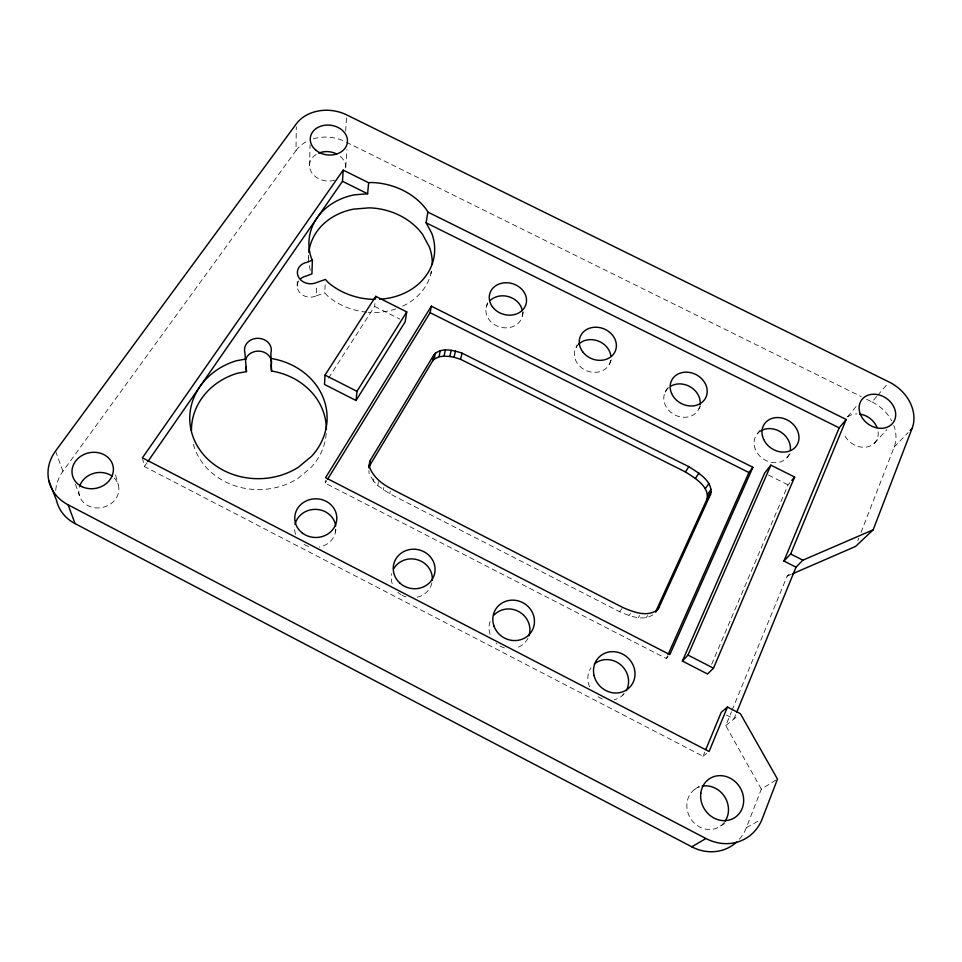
<?xml version="1.0" encoding="UTF-8"?>
<svg xmlns="http://www.w3.org/2000/svg" width="962" height="962" viewBox="0 0 962 962"><rect width="100%" height="100%" fill="white"/><g stroke="black" fill="none" stroke-linecap="round" stroke-linejoin="round"><path stroke-width="0.72" stroke-dasharray="4.81 3.61" d="M55.736 490.355A43.218 37.758 -13.4 0 1 62.903 471.32L296.007 150.541L296.284 126.828M297.186 286.159L297.294 279.389M309.536 165.5L310.077 144.997M308.525 257.912L308.61 255.146M298.845 280.82A12.686 10.738 5.1 0 0 300.986 293.855A12.686 10.738 5.1 0 0 316.354 295.815L316.763 285.389M366.666 312.145A62.085 52.08 8.7 0 1 327.561 295.947L324.759 292.857L325.276 282.419M345.671 131.193L346.512 117.857M345.755 166.991L346.909 149.531M668.085 656.589L666.329 658.561L325.192 483.14L325.372 480.411M335.497 532.058L335.762 529.148M328.535 378.15L374.591 306.397L374.927 303.523M652.97 614.718C642.953 621.62 629.641 615.957 619.66 611.724L389.766 493.795L377.801 485.678L373.424 481.036L374.014 476.996M377.801 485.678L378.415 481.661M383.429 489.971L383.862 487.313M389.766 493.795L390.235 491.149M430.868 273.881L431.361 271.188M486.243 307.347L488.107 300.144M522.27 316.137L523.581 311.868M739.405 839.225A44.829 40.404 58.4 0 0 746.368 827.693L761.339 789.129L777.488 779.088M857.767 540.824L858.85 538.035M861.026 532.443L894.131 447.186A37.758 30.904 35.4 0 0 893.83 425.529M576.046 347.583L577.128 344.841M735.665 714.802L733.97 718.939L726.322 714.994M761.339 789.129L725.781 725.625L731.457 711.784M732.022 710.401L787.132 576.154L791.077 572.149M142.412 457.828L144.384 466.522L703.03 756.264L704.725 752.152M711.652 664.321L788.058 484.896L789.934 482.647M666.329 658.561L667.544 655.831M609.379 364.225L611.796 358.85M665.211 392.099L668.758 385.618M698.881 408.91L700.432 406.373M325.192 483.14L326.755 480.591M144.384 466.522L146.945 462.866M619.66 611.724L621.933 608.501M757.551 433.549L759.944 430.254M629.004 615.608L630.567 613.479M638.107 617.664L639.706 615.548M646.067 617.688L647.691 615.572M787.048 457.599L790.451 453.342M847.534 416.738L857.623 404.749M866.642 399.278L872.029 401.936L876.779 396.404M877.729 395.298L888.166 383.129M622.246 695.67L624.061 693.578M874.374 443.205L886.964 429.497M894.131 447.186L908.128 432.527M725.781 725.625L738.239 715.451M703.03 756.264L709.09 751.49M694.961 789.213L700.793 784.992M720.538 826.009L726.791 822.282M746.368 827.693L761.002 819.516M787.132 576.154L791.245 574.374M316.354 295.815L324.759 292.857M346.356 142.22L861.267 396.621M768.518 475.108L788.058 484.896M374.591 306.397L399.867 319.095M373.424 481.036L369.059 473.316L368.915 470.574M55.556 451.046L62.903 471.32M75.469 484.199L79.377 495.394M115.548 474.963L118.302 484.848M296.007 150.541A36.328 29.341 7.3 0 1 309.139 140.332M313.335 138.805A36.328 29.341 7.3 0 1 345.009 141.558M114.165 477.934A20.166 17.617 -13.4 0 1 103.595 507.178A20.166 17.617 -13.4 0 1 79.329 487.313M724.35 822.294A22.415 20.202 58.4 0 1 691.221 819.432A22.415 20.202 58.4 0 1 699.639 786.832M878.114 431.794A18.879 15.452 35.4 0 1 864.67 447.234A18.879 15.452 35.4 0 1 843.818 433.525M847.642 416.943A18.879 15.452 35.4 0 1 857.01 413.9M334.704 180.183A18.158 14.67 7.3 0 1 311.796 172.739A18.158 14.67 7.3 0 1 317.292 153.8M340.38 156.421A18.158 14.67 7.3 0 1 345.514 169.54M872.029 401.936A37.758 30.904 35.4 0 1 891.666 420.719M326.214 433.537A67.46 59.776 -1.2 0 1 311.087 467.448L298.112 478.282A67.46 59.776 -1.2 0 1 192.833 442.159M431.469 271.236A62.085 52.08 8.7 0 1 401.178 306.854M395.839 308.922A62.085 52.08 8.7 0 1 368.169 312.277M310.413 270.31A62.085 52.08 8.7 0 1 308.934 263.432M308.766 262.049A62.085 52.08 8.7 0 1 308.586 255.183M624.061 693.842A21.104 19.601 44.4 0 1 614.213 699.759M602.32 698.917A21.104 19.601 44.4 0 1 595.262 694.636M589.61 686.856A21.104 19.601 44.4 0 1 590.969 667.832M527.934 638.251A20.731 19.625 30.2 0 1 516.257 647.919M504.328 647.859A20.731 19.625 30.2 0 1 496.043 643.241M490.103 634.379A20.731 19.625 30.2 0 1 490.56 620.37M431.89 582.9A20.587 19.42 11.6 0 1 415.404 597.594M406.036 596.909A20.587 19.42 11.6 0 1 402.272 595.382M401.094 594.732A20.587 19.42 11.6 0 1 397.859 592.339M392.171 583.645A20.587 19.42 11.6 0 1 391.787 573.544M335.846 529.581A20.659 19.048 -0.3 0 1 319.252 547.089M308.525 546.428A20.659 19.048 -0.3 0 1 301.515 542.664M295.611 534.379A20.659 19.048 -0.3 0 1 294.637 526.984M789.285 454.04A19.06 16.077 33.6 0 1 761.579 457.732A19.06 16.077 33.6 0 1 760.822 430.856M699.819 406.265A18.819 16.041 28.2 0 1 672.185 413.359A18.819 16.041 28.2 0 1 670.995 386.063M610.738 360.281A18.651 15.945 22.2 0 1 585.149 370.081A18.651 15.945 22.2 0 1 578.583 344.24M522.522 312.001A18.555 15.789 16.4 0 1 500.757 327.248A18.555 15.789 16.4 0 1 487.782 303.523"/><path stroke-width="1.44" d="M48.846 480.76L56.481 500.276A43.218 37.758 -13.4 0 0 75.096 523.629L691.774 846.813L705.928 838.515A46.368 41.606 57.3 0 0 762.229 818.83L777.488 779.088L740.379 713.708L727.44 707.046L709.09 751.49L142.412 457.828L343.193 170.118L368.638 182.732L367.616 193.771L354.485 194.841A63.119 52.657 8.8 0 0 311.267 257.96L312.385 260.197L311.928 273.869L306.493 275.962A12.686 10.738 5.1 0 0 300.841 278.631M325.012 375.084L324.495 384.451L356.048 400.493L405.182 321.777L406.734 311.892L375.745 296.344L325.012 375.084L356.986 391.33L356.048 400.493M147.787 461.64L342.484 181.301L343.193 170.118M375.42 299.218L375.745 296.344M368.975 466.462L370.466 460.016L433.898 354.81C441.029 347.041 453.258 350.192 462.037 353.15L688.84 466.678C698.039 472.631 713.359 481.253 710.617 494.191L658.934 607.599L655.843 611.856M368.783 467.833L370.466 460.016M379.689 299.254A63.119 52.657 8.8 0 0 431.734 233.225L426.094 222.799L427.849 212.085L426.623 209.836A63.913 53.114 9 0 0 371.476 182.503L368.638 182.732M327.537 479.329L430.134 312.698L431.349 306.181L752.909 467.291L669.853 654.617L325.553 477.681L431.349 306.181M369.721 465.524L432.647 360.954L433.898 354.81M432.647 360.954L434.163 359.175L435.425 353.018M434.163 359.175L438.997 356.77L440.295 350.601M438.997 356.77L444.023 356.168L445.37 350M444.023 356.168L449.819 356.469L451.214 350.312M658.934 607.599L655.591 611.868L706.986 499.242C709.728 486.411 694.54 477.837 685.413 471.933L460.557 359.283L454.028 357.251L455.447 351.106M460.557 359.283L462.037 353.15M792.604 573.773L855.603 546.416L873.171 529.822L912.132 428.33A38.877 31.518 35.1 0 0 889.116 382.022L346.705 114.899A37.374 29.87 7.5 0 0 296.32 123.857L55.556 451.046A44.661 38.781 -12.6 0 0 68.049 504.773L75.096 523.629M736.796 712.036L796.019 567.147L802.897 560.173L873.171 529.822M705.867 749.41L721.223 712.361L727.44 707.046M796.019 567.147L783.946 561.038L839.165 427.849L846.211 419.48L427.849 212.085M783.946 561.038L790.656 553.992L846.211 419.48M713.503 668.181L794.636 477.044L770.875 465.151L764.61 473.148L682.395 661.062L707.539 673.989L713.503 668.181L687.998 655.086L682.395 661.062M687.998 655.086L770.875 465.151M668.145 654.461L748.917 472.546L752.909 467.291M356.986 391.33L406.734 311.892M685.413 471.933L688.84 466.678M695.478 478.282L698.989 473.076M705.266 488.684L708.886 483.561M707.515 494.408L711.146 489.321M707.587 496.969L711.231 491.907M706.986 499.242L710.617 494.191M791.81 480.411L794.636 477.044M910.136 430.423L912.132 428.33M657.515 609.728C647.282 617.676 633.152 611.964 622.691 607.431L390.704 488.504C381.926 483.802 373.677 477.344 369.805 467.869L369.528 462.349M312.385 260.197L306.854 262.313A12.903 10.859 5.4 0 0 298.424 276.84A12.903 10.859 5.4 0 0 316.883 282.419L325.433 279.437L328.282 282.575A63.119 52.657 8.8 0 0 374.134 299.374M326.371 429.28A67.46 59.776 -1.2 0 0 271.512 371.019L270.863 352.946A13.42 11.568 1 0 0 257.972 338.311A13.42 11.568 1 0 0 244.913 352.705L246.488 371.609L237.325 373.268A67.46 59.776 -1.2 0 0 191.462 430.76M245.803 359.054L236.484 360.726A68.675 60.606 -0.9 0 0 197.294 445.887A68.675 60.606 -0.9 0 0 298.34 467.267L311.556 456.301A68.675 60.606 -0.9 0 0 271.272 358.501M449.819 356.469L454.028 357.251M342.484 181.301L367.616 193.771M426.094 222.799L839.165 427.849M430.134 312.698L748.917 472.546M790.656 553.992L802.897 560.173M68.049 504.773L705.928 838.515M245.779 366.594L246.488 371.609M271.512 371.019L271.104 365.536A13.191 11.424 0.7 0 0 261.856 351.527A13.191 11.424 0.7 0 0 245.671 359.427M736.579 842.111A44.829 40.404 58.4 0 1 691.774 846.813M79.666 486.183A20.166 17.617 -13.4 0 1 112.362 476.382M702.2 786.158A22.415 20.202 58.4 0 1 724.494 796.5A22.415 20.202 58.4 0 1 725.12 821.211M859.679 414.069A18.879 15.452 35.4 0 1 876.995 427.465M318.614 153.174A18.158 14.67 7.3 0 1 336.64 153.956M308.802 252.441A62.085 52.08 8.7 0 1 353.367 209.163L369.059 207.852A62.085 52.08 8.7 0 1 422.643 234.5L429.365 246.993A62.085 52.08 8.7 0 1 432.239 264.478M594.348 664.02A21.104 19.601 44.4 0 1 620.598 664.718A21.104 19.601 44.4 0 1 626.262 690.68M494.071 615.043A20.731 19.625 30.2 0 1 519.552 612.024A20.731 19.625 30.2 0 1 528.92 635.882M393.662 568.819A20.587 19.42 11.6 0 1 417.592 559.8A20.587 19.42 11.6 0 1 432.287 580.399M295.021 524.506A20.659 19.048 -0.3 0 1 315.993 509.367A20.659 19.048 -0.3 0 1 335.702 525.865M760.822 430.856A19.06 16.077 33.6 0 1 780.891 432.094A19.06 16.077 33.6 0 1 790.355 449.915M670.995 386.063A18.819 16.041 28.2 0 1 691.137 387.373A18.819 16.041 28.2 0 1 700.096 404.87M578.583 344.24A18.651 15.945 22.2 0 1 597.955 340.933A18.651 15.945 22.2 0 1 610.858 356.06M490.44 300.264A18.555 15.789 16.4 0 1 509.271 296.861A18.555 15.789 16.4 0 1 522.33 310.618M315.813 150.132A18.687 14.935 7.5 0 0 346.897 144.649A18.687 14.935 7.5 0 0 323.869 125.385A18.687 14.935 7.5 0 0 315.813 150.132M82.035 486.688A20.839 18.098 -12.6 0 0 113.408 469.733A20.839 18.098 -12.6 0 0 82.648 455.134A20.839 18.098 -12.6 0 0 82.035 486.688M700.769 793.373A23.184 20.803 57.3 0 0 730.699 819.6A23.184 20.803 57.3 0 0 734.992 781.493A23.184 20.803 57.3 0 0 700.769 793.373M860.425 414.43A19.444 15.753 35.1 0 0 891.81 424.218A19.444 15.753 35.1 0 0 879.977 395.178A19.444 15.753 35.1 0 0 860.425 414.43M301.96 532.72A21.032 19.336 0.2 0 0 336.423 521.873A21.032 19.336 0.2 0 0 308.958 499.855A21.032 19.336 0.2 0 0 301.96 532.72M400.108 583.285A20.972 19.721 11.9 0 0 434.608 573.605A20.972 19.721 11.9 0 0 407.744 549.999A20.972 19.721 11.9 0 0 400.108 583.285M494.023 626.178A21.116 19.925 29.8 0 0 529.509 634.211A21.116 19.925 29.8 0 0 517.4 600.673A21.116 19.925 29.8 0 0 494.023 626.178M594.095 675.649A21.501 19.901 43.7 0 0 628.595 688.347A21.501 19.901 43.7 0 0 620.105 652.994A21.501 19.901 43.7 0 0 594.095 675.649M492.52 306.89A18.855 15.969 16.4 0 0 524.711 307.227A18.855 15.969 16.4 0 0 506.421 282.732A18.855 15.969 16.4 0 0 492.52 306.89M582.816 351.984A18.963 16.138 22.2 0 0 614.814 352.14A18.963 16.138 22.2 0 0 595.827 327.212A18.963 16.138 22.2 0 0 582.816 351.984M671.596 393.446A19.132 16.234 28 0 0 703.45 401.022A19.132 16.234 28 0 0 690.993 372.727A19.132 16.234 28 0 0 671.596 393.446M763.66 439.406A19.384 16.27 33.4 0 0 795.562 446.957A19.384 16.27 33.4 0 0 782.226 418.109A19.384 16.27 33.4 0 0 763.66 439.406"/></g></svg>
